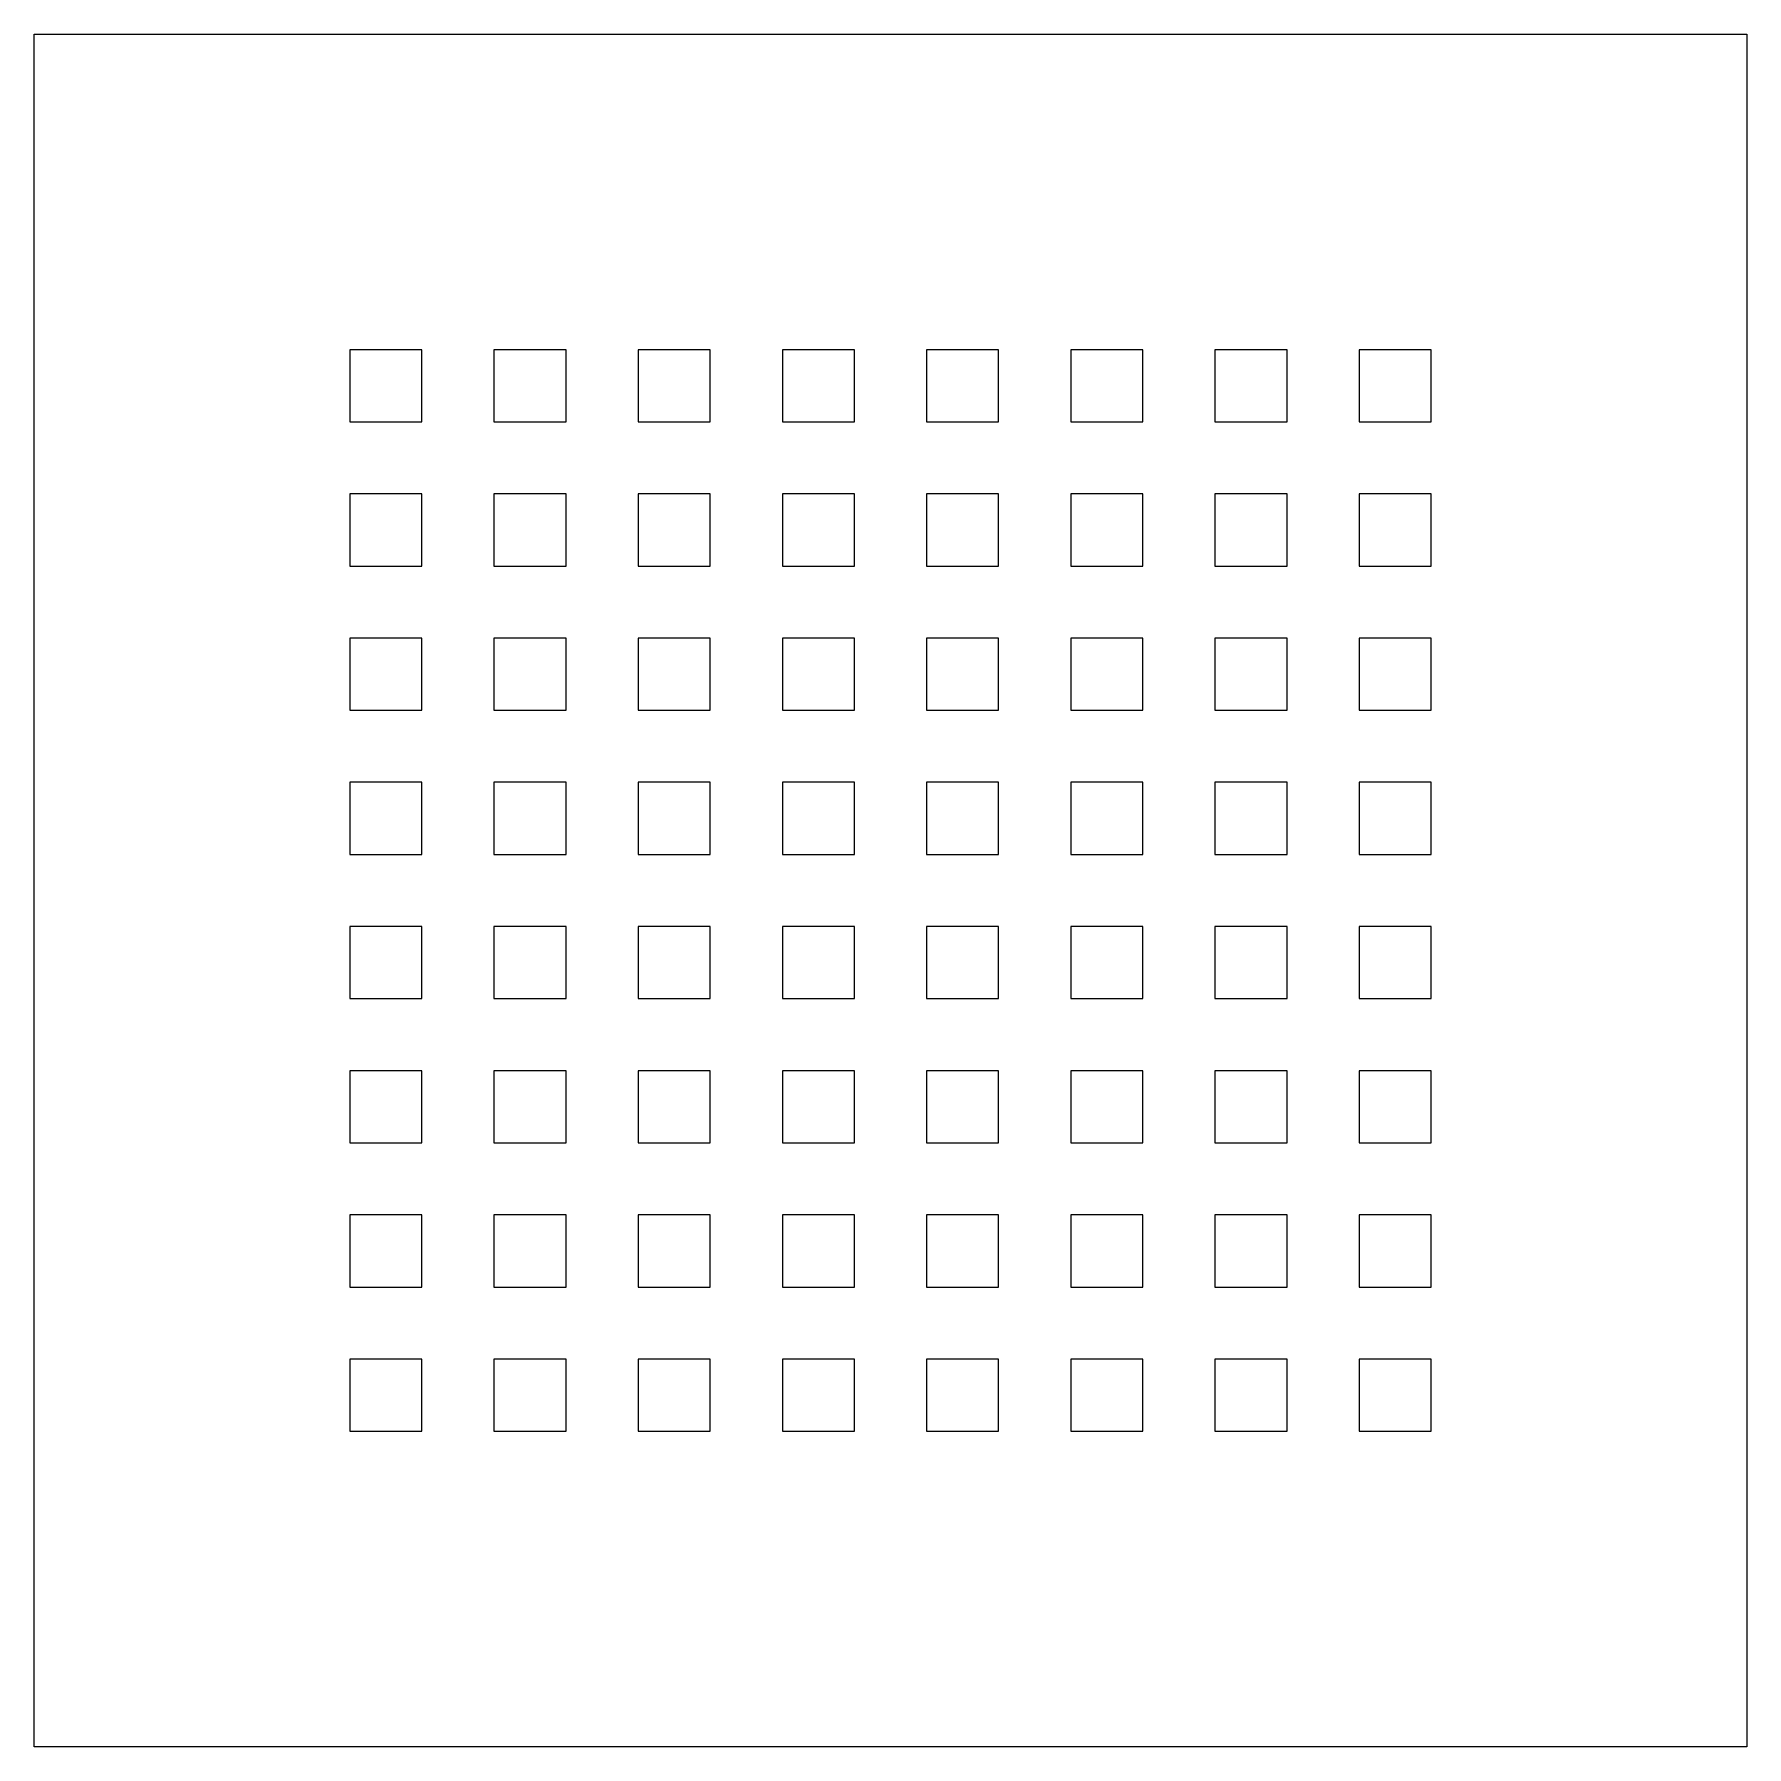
# Model space of a CAD drawing. Header units: millimetres. Extents: x -1016 to -256, y -1419 to -659.
import ezdxf

# ---------------------------------------------------------------- set-up
doc = ezdxf.new("R2010")
doc.units = ezdxf.units.MM
doc.layers.add('Predeterminada', color=178, linetype='Continuous', true_color=0x000000)
doc.layers.add('screen diplayed', color=178, linetype='Continuous', true_color=0x000000)

msp = doc.modelspace()

# ---------------------------------------------------------------- linework, layer by layer
at = {"layer": 'Predeterminada'}
msp.add_lwpolyline([(-1015.97, -659.25), (-255.97, -659.25), (-255.97, -1419.25), (-1015.97, -1419.25)], close=True, dxfattribs=at)
at = {"layer": 'screen diplayed'}
for points in [[(-875.97, -831.25), (-843.97, -831.25), (-843.97, -799.25), (-875.97, -799.25)], [(-811.97, -831.25), (-779.97, -831.25), (-779.97, -799.25), (-811.97, -799.25)], [(-747.97, -831.25), (-715.97, -831.25), (-715.97, -799.25), (-747.97, -799.25)], [(-683.97, -831.25), (-651.97, -831.25), (-651.97, -799.25), (-683.97, -799.25)], [(-619.97, -831.25), (-587.97, -831.25), (-587.97, -799.25), (-619.97, -799.25)], [(-555.97, -831.25), (-523.97, -831.25), (-523.97, -799.25), (-555.97, -799.25)], [(-491.97, -831.25), (-459.97, -831.25), (-459.97, -799.25), (-491.97, -799.25)], [(-427.97, -831.25), (-395.97, -831.25), (-395.97, -799.25), (-427.97, -799.25)], [(-875.97, -895.25), (-843.97, -895.25), (-843.97, -863.25), (-875.97, -863.25)], [(-811.97, -895.25), (-779.97, -895.25), (-779.97, -863.25), (-811.97, -863.25)], [(-747.97, -895.25), (-715.97, -895.25), (-715.97, -863.25), (-747.97, -863.25)], [(-683.97, -895.25), (-651.97, -895.25), (-651.97, -863.25), (-683.97, -863.25)], [(-619.97, -895.25), (-587.97, -895.25), (-587.97, -863.25), (-619.97, -863.25)], [(-555.97, -895.25), (-523.97, -895.25), (-523.97, -863.25), (-555.97, -863.25)], [(-491.97, -895.25), (-459.97, -895.25), (-459.97, -863.25), (-491.97, -863.25)], [(-427.97, -895.25), (-395.97, -895.25), (-395.97, -863.25), (-427.97, -863.25)], [(-875.97, -959.25), (-843.97, -959.25), (-843.97, -927.25), (-875.97, -927.25)], [(-811.97, -959.25), (-779.97, -959.25), (-779.97, -927.25), (-811.97, -927.25)], [(-747.97, -959.25), (-715.97, -959.25), (-715.97, -927.25), (-747.97, -927.25)], [(-683.97, -959.25), (-651.97, -959.25), (-651.97, -927.25), (-683.97, -927.25)], [(-619.97, -959.25), (-587.97, -959.25), (-587.97, -927.25), (-619.97, -927.25)], [(-555.97, -959.25), (-523.97, -959.25), (-523.97, -927.25), (-555.97, -927.25)], [(-491.97, -959.25), (-459.97, -959.25), (-459.97, -927.25), (-491.97, -927.25)], [(-427.97, -959.25), (-395.97, -959.25), (-395.97, -927.25), (-427.97, -927.25)], [(-875.97, -1023.25), (-843.97, -1023.25), (-843.97, -991.25), (-875.97, -991.25)], [(-811.97, -1023.25), (-779.97, -1023.25), (-779.97, -991.25), (-811.97, -991.25)], [(-747.97, -1023.25), (-715.97, -1023.25), (-715.97, -991.25), (-747.97, -991.25)], [(-683.97, -1023.25), (-651.97, -1023.25), (-651.97, -991.25), (-683.97, -991.25)], [(-619.97, -1023.25), (-587.97, -1023.25), (-587.97, -991.25), (-619.97, -991.25)], [(-555.97, -1023.25), (-523.97, -1023.25), (-523.97, -991.25), (-555.97, -991.25)], [(-491.97, -1023.25), (-459.97, -1023.25), (-459.97, -991.25), (-491.97, -991.25)], [(-427.97, -1023.25), (-395.97, -1023.25), (-395.97, -991.25), (-427.97, -991.25)], [(-875.97, -1087.25), (-843.97, -1087.25), (-843.97, -1055.25), (-875.97, -1055.25)], [(-811.97, -1087.25), (-779.97, -1087.25), (-779.97, -1055.25), (-811.97, -1055.25)], [(-747.97, -1087.25), (-715.97, -1087.25), (-715.97, -1055.25), (-747.97, -1055.25)], [(-683.97, -1087.25), (-651.97, -1087.25), (-651.97, -1055.25), (-683.97, -1055.25)], [(-619.97, -1087.25), (-587.97, -1087.25), (-587.97, -1055.25), (-619.97, -1055.25)], [(-555.97, -1087.25), (-523.97, -1087.25), (-523.97, -1055.25), (-555.97, -1055.25)], [(-491.97, -1087.25), (-459.97, -1087.25), (-459.97, -1055.25), (-491.97, -1055.25)], [(-427.97, -1087.25), (-395.97, -1087.25), (-395.97, -1055.25), (-427.97, -1055.25)], [(-875.97, -1151.25), (-843.97, -1151.25), (-843.97, -1119.25), (-875.97, -1119.25)], [(-811.97, -1151.25), (-779.97, -1151.25), (-779.97, -1119.25), (-811.97, -1119.25)], [(-747.97, -1151.25), (-715.97, -1151.25), (-715.97, -1119.25), (-747.97, -1119.25)], [(-683.97, -1151.25), (-651.97, -1151.25), (-651.97, -1119.25), (-683.97, -1119.25)], [(-619.97, -1151.25), (-587.97, -1151.25), (-587.97, -1119.25), (-619.97, -1119.25)], [(-555.97, -1151.25), (-523.97, -1151.25), (-523.97, -1119.25), (-555.97, -1119.25)], [(-491.97, -1151.25), (-459.97, -1151.25), (-459.97, -1119.25), (-491.97, -1119.25)], [(-427.97, -1151.25), (-395.97, -1151.25), (-395.97, -1119.25), (-427.97, -1119.25)], [(-875.97, -1215.25), (-843.97, -1215.25), (-843.97, -1183.25), (-875.97, -1183.25)], [(-811.97, -1215.25), (-779.97, -1215.25), (-779.97, -1183.25), (-811.97, -1183.25)], [(-747.97, -1215.25), (-715.97, -1215.25), (-715.97, -1183.25), (-747.97, -1183.25)], [(-683.97, -1215.25), (-651.97, -1215.25), (-651.97, -1183.25), (-683.97, -1183.25)], [(-619.97, -1215.25), (-587.97, -1215.25), (-587.97, -1183.25), (-619.97, -1183.25)], [(-555.97, -1215.25), (-523.97, -1215.25), (-523.97, -1183.25), (-555.97, -1183.25)], [(-491.97, -1215.25), (-459.97, -1215.25), (-459.97, -1183.25), (-491.97, -1183.25)], [(-427.97, -1215.25), (-395.97, -1215.25), (-395.97, -1183.25), (-427.97, -1183.25)], [(-875.97, -1279.25), (-843.97, -1279.25), (-843.97, -1247.25), (-875.97, -1247.25)], [(-811.97, -1279.25), (-779.97, -1279.25), (-779.97, -1247.25), (-811.97, -1247.25)], [(-747.97, -1279.25), (-715.97, -1279.25), (-715.97, -1247.25), (-747.97, -1247.25)], [(-683.97, -1279.25), (-651.97, -1279.25), (-651.97, -1247.25), (-683.97, -1247.25)], [(-619.97, -1279.25), (-587.97, -1279.25), (-587.97, -1247.25), (-619.97, -1247.25)], [(-555.97, -1279.25), (-523.97, -1279.25), (-523.97, -1247.25), (-555.97, -1247.25)], [(-491.97, -1279.25), (-459.97, -1279.25), (-459.97, -1247.25), (-491.97, -1247.25)], [(-427.97, -1279.25), (-395.97, -1279.25), (-395.97, -1247.25), (-427.97, -1247.25)]]:
    msp.add_lwpolyline(points, close=True, dxfattribs=at)

doc.saveas('drawing.dxf')
